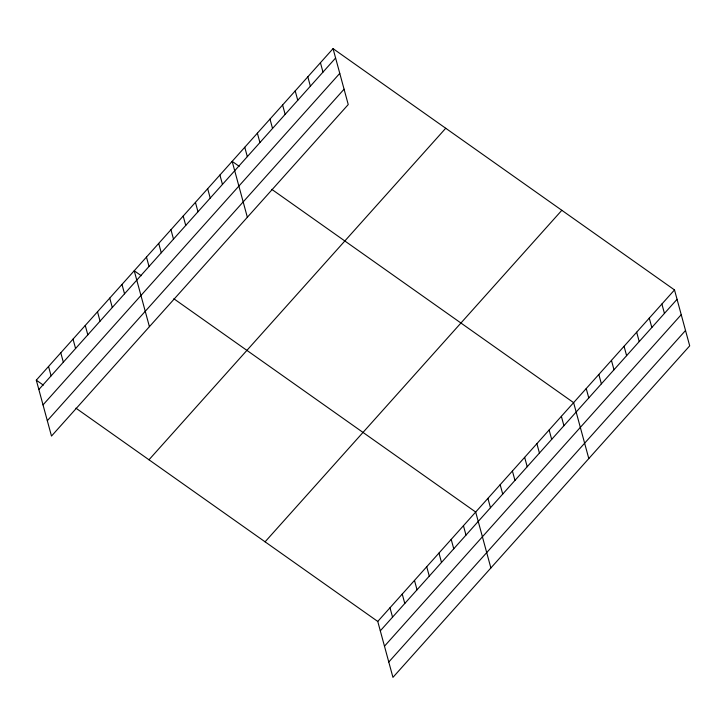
<?xml version="1.0" encoding="UTF-8"?>
<svg xmlns="http://www.w3.org/2000/svg" width="726" height="726" viewBox="0 0 726 726"><rect width="100%" height="100%" fill="white"/><g stroke="black" fill="none" stroke-linecap="round" stroke-linejoin="round"><path stroke-width="1.09" d="M333.053 48.633L348.244 104.553L51.492 436.072L36.3 380.152L333.053 48.633L674.508 289.928L689.7 345.848L392.947 677.367L377.756 621.447L75.912 408.148M38.85 389.535L335.603 58.016M43.025 404.89L339.768 73.371M47.317 420.708L344.07 89.198M148.984 459.776L445.728 128.257M265.081 541.823L561.824 210.304M377.756 621.447L674.508 289.928M380.306 630.83L677.059 299.312M384.481 646.185L681.233 314.667M388.782 662.012L685.525 330.493M239.199 166.327L232.157 161.353L247.348 217.265M271.769 189.341L573.613 402.649L588.804 458.569M141.271 275.726L134.228 270.753L149.42 326.664M173.841 298.749L475.684 512.048L490.876 567.968M36.3 380.152L43.342 385.125M661.894 304.022L664.444 313.405M649.28 318.106L651.83 327.49M636.675 332.199L639.225 341.583M624.061 346.293L626.611 355.676M611.446 360.377L613.996 369.761M598.832 374.471L601.382 383.854M586.227 388.555L588.777 397.939M561.37 416.325L563.92 425.708M549.128 430.001L551.678 439.384M536.886 443.677L539.436 453.06M524.653 457.344L527.203 466.727M512.411 471.02L514.961 480.403M500.169 484.696L502.719 494.079M487.926 498.372L490.477 507.755M463.442 525.724L465.992 535.107M451.2 539.4L453.75 548.783M320.438 62.726L322.988 72.11M438.967 553.076L441.508 562.459M307.824 76.811L310.374 86.194M426.725 566.752L429.275 576.135M295.21 90.904L297.76 100.288M414.482 580.428L417.033 589.811M282.605 104.989L285.155 114.372M402.24 594.095L404.79 603.478M269.99 119.082L272.54 128.466M389.998 607.771L392.548 617.154M257.376 133.167L259.926 142.55M244.771 147.26L247.312 156.644M219.914 175.02L222.465 184.404M207.672 188.696L210.222 198.08M195.43 202.373L197.98 211.756M183.188 216.049L185.738 225.432M170.946 229.725L173.496 239.108M158.713 243.401L161.263 252.784M146.47 257.077L149.021 266.46M121.986 284.429L124.536 293.812M109.744 298.105L112.294 307.488M97.502 311.772L100.052 321.155M85.26 325.448L87.81 334.831M73.027 339.124L75.577 348.507M60.784 352.8L63.334 362.183M48.542 366.476L51.092 375.859"/></g></svg>
